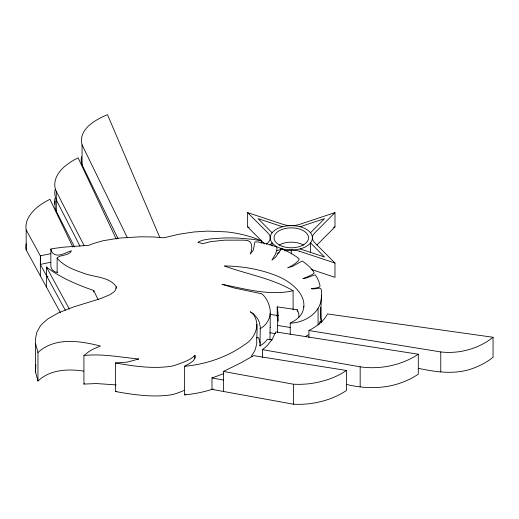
<?xml version="1.0" encoding="UTF-8"?>
<svg xmlns="http://www.w3.org/2000/svg" width="519" height="519" viewBox="0 0 519 519"><rect width="100%" height="100%" fill="white"/><g stroke="black" fill="none" stroke-linecap="round" stroke-linejoin="round"><path stroke-width="0.78" d="M83.682 371.117C68.067 368.704 49.986 369.476 37.958 381.069L35.558 372.136L35.37 339.556L36.771 332.368L40.19 326.211L42.532 323.48L48.228 318.653L58.53 312.795L73.536 306.963L100.861 298.516L109.963 294.649L114.083 291.775L115.393 290.218L116.256 286.799C109.198 276.134 92.927 277.444 82.093 272.657C73.088 269.582 63.234 265.67 57.135 258.086C59.73 254.427 68.897 256.243 71.499 250.813C65.809 252.286 58.167 258.066 52.88 253.201A16.387 9.459 0 0 1 51.777 251.91L50.856 249.036L52.951 248.575L63.312 247.193L88.976 245.299L93.264 243.56L102.905 240.777L118.961 238.104L140.428 236.787L154.143 236.995L163.719 237.819L179.165 234.179L193.788 231.993L207.542 231.104L226.427 231.883A81.983 47.333 0 0 1 261.511 240.907L261.518 243.288M74.528 246.934L56.286 211.376L55.098 207.743L54.722 198.543M256.853 338.654C256.788 329.695 259.137 317.764 250.333 311.77L253.428 313.736L257.139 318.095A55.52 32.055 0 0 1 259.189 321.949L260.304 326.821L259.954 345.907L260.259 344.681M308.928 337.538L308.928 330.525C316.207 326.542 323.707 321.611 327.502 313.95L493.05 337.272L493.05 357.267C487.717 361.665 481.541 364.941 475.151 367.51C457.044 375.127 436.881 372.305 418.295 368.289M321.423 295.901L320.651 316.83L320.554 307.339M256.853 324.369C256.801 333.01 251.436 340.756 244.112 345.031A120.363 69.494 0 0 1 234.886 350.896C219.446 359.615 202.086 364.695 184.459 366.31L184.459 394.875L186.016 394.109M55.066 189.513L54.722 192.834L55.098 196.318L56.286 199.951L79.958 246.09M54.722 204.259L55.066 200.937M35.792 364.396L35.558 372.136M293.105 309.817L293.105 290.776C269.439 296.005 245.234 288.914 222.022 284.315L234.283 288L261.823 293.806L264.761 296.68L267.058 300.365A76.656 44.258 0 0 1 269.718 307.644C271.904 315.961 267.538 324.888 259.954 328.767M269.958 339.621L270.107 327.191M277.393 332.413L277.393 325.4L278.061 319.23A162.862 94.023 0 0 0 277.762 310.518L277.198 306.865L297.244 309.739L298.561 313.022L298.879 315.247A30.589 17.659 0 0 1 298.717 317.492M290.225 334.262L290.225 323.155C304.355 322.85 320.878 312.976 321.358 297.523A108.996 62.929 0 0 0 321.345 292.924C322.623 284.47 315.643 290.212 311.348 288.668L316.739 287.915L319.821 286.871L319.983 285.398L318.854 281.583A114.868 66.315 0 0 0 317.498 278.405L315.208 274.785L306.197 278.002L302.908 278.58L304.666 277.95A72.089 41.624 0 0 0 307.235 276.932L312.496 274.415L314.209 272.916C311.692 267.947 306.69 264.275 302.253 260.973L292.346 266.442L287.675 267.81L291.821 265.702A56.597 32.678 0 0 0 294.734 263.827L297.958 261.245L299.262 259.247L297.724 257.567L292.541 254.219A107.913 62.299 0 0 0 287.85 251.663L282.79 249.334L281.253 249.165L275.459 257.288L271.917 260.149L275.472 254.148L276.789 250.126L276.977 247.861L276.095 246.739L269.718 244.637A101.99 58.881 0 0 0 264.366 243.255L257.962 241.945L254.913 241.945L253.278 250.281L250.177 254.07L251.384 250.865A47.553 27.455 0 0 0 251.786 247.946L251.391 244.164L250.21 241.938L247.868 240.654L244.079 240.161L224.532 240.161L210.442 241.672L202.592 243.748L200.704 243.087A23.063 13.319 0 0 0 199.588 242.795L197.979 242.49L199.004 241.588L203.344 240.057L210.169 238.915L223.566 238A121.842 70.344 0 0 1 238.701 238.124L253.266 239.389L261.518 240.907M310.505 232.784L324.518 218.655L300.04 226.745M116.146 384.903L96.236 383.541L83.929 384.086L83.929 355.521L88.82 351.655A72.783 42.02 0 0 1 92.499 349.443L100.368 346.024C80.062 340.847 54.832 336.87 37.958 352.498L37.958 381.069M83.929 384.086L84.37 383.58M184.459 366.31C188.391 363.942 196.305 361.062 194.923 355.307C190.441 359.991 183.973 362.003 178.069 364.267A89.125 51.452 0 0 1 172.412 366.057C153.656 369.152 134.077 366.278 115.51 362.963L115.51 391.534C134.077 394.842 153.656 397.723 172.412 394.622A89.125 51.452 0 0 0 178.069 392.831L184.654 390.301M266.299 244.319L267.999 242.613A16.621 9.595 0 0 0 267.999 233.037L247.628 212.608L247.628 226.894L264.606 243.917M269.964 245.098L272.112 242.866L272.112 246.038M316.875 245.052L334.982 226.894L334.982 212.608L314.611 233.037A16.621 9.595 0 0 0 314.611 242.613L334.982 263.042L334.982 277.328L311.141 269.4M493.05 337.272C478.524 348.885 459.192 354.081 440.767 351.94L308.928 330.525M262.471 357.416L262.471 349.624L263.821 348.567A66.581 38.438 0 0 0 267.324 345.479L272.469 338.913L275.725 331.92L418.295 354.224L418.295 374.225L414.026 376.898A75.008 43.304 0 0 1 405.715 380.972C387.083 389.107 365.953 389.198 346.433 384.404M184.472 394.92A84.513 48.792 0 0 0 211.966 389.373L293.391 404.204A54.437 31.432 0 0 0 310.362 403.587C323.103 401.829 335.754 397.762 346.433 390.47L346.433 370.475C335.754 377.761 323.103 381.835 310.362 383.593A54.437 31.432 0 0 1 293.391 384.203L223.404 371.474L223.404 391.469M418.295 354.224L414.026 356.903A75.008 43.304 0 0 1 405.715 360.977C391.423 366.998 375.516 369.061 360.167 366.823L262.471 349.624M308.351 334.839L305.983 336.215M290.225 323.155L294.202 320.93A37.79 21.817 0 0 0 301.967 313.268C309.979 296.608 291.548 281.862 277.762 276.257C260.921 269.355 242.613 266.13 224.448 265.975C247.252 274.415 271.937 278.152 293.105 290.776M223.404 371.474L240.732 362.898L253.596 355.625L346.433 370.475M223.306 373.758L211.986 377.968L211.986 389.393L213.328 388.952M303.368 306.988L303.959 306.774M334.982 212.608L299.599 224.37A16.621 9.595 0 0 1 283.017 224.37L247.628 212.608M333.445 227.406L334.982 226.894M277.062 250.696L282.576 248.906M277.01 253.278L279.261 252.526M50.57 253.726L48.001 254.226A163.18 94.211 0 0 0 44.517 254.952L40.463 255.861L40.463 264.431L44.517 263.522A163.187 94.211 0 0 1 48.001 262.796L50.57 262.296M57.726 272.248L55.416 272.125L52.88 270.341A16.387 9.459 0 0 1 51.777 269.05L50.843 266.656L50.856 249.036M83.929 355.521C102.327 353.491 120.616 357.351 138.865 358.973L127.161 362.119L115.51 362.963M115.51 391.534L116.82 391.521M270.139 314.443L277.198 315.435L277.762 319.088A162.83 94.01 0 0 1 277.963 321.216M278.697 315.649L277.6 315.494L277.6 320.826M320.152 321.488L321.988 321.748M256.464 337.473L258.605 337.811L260.279 343.273M272.086 339.919L267.402 339.186A33.112 19.119 0 0 1 259.993 345.926M277.393 325.4L290.381 327.508M269.958 332.763L275.531 333.665M252.721 356.475L251.326 356.229L254.122 351.921A68.365 39.47 0 0 0 255.627 348.424L256.795 343.098L256.633 338.868M211.986 377.968L223.404 380.044M282.576 226.745L258.099 218.655L272.112 232.784M300.04 248.906L324.518 256.996L310.505 242.866L310.505 252.39M247.628 226.894L249.165 227.406M299.599 251.28L334.982 263.042M98.059 299.567L93.718 290.51C77.084 284.697 60.489 277.782 46.412 267L46.412 286.994M46.412 275.57L48.02 276.796M72.848 247.012L49.973 199.315C40.69 203.87 31.438 210.331 27.248 220.134A54.437 31.432 0 0 0 26.184 229.936L40.346 255.886L40.346 275.887M46.412 267L69.39 309.116M40.346 264.456L65.31 310.213M26.229 243.761A54.287 31.341 0 0 0 25.982 248.192L26.184 249.931L60.496 312.808M116.275 239.136L78.11 157.821L73.471 160.287A75.021 43.317 0 0 0 66.419 165.087C58.478 170.913 51.589 181.436 56.286 191.381L84.026 245.455M159.865 237.637L107.478 114.66C95.405 119.779 78.019 129.212 82.067 144.846L127.174 237.404M81.593 156.777A41.079 23.718 0 0 0 81.295 161.5L82.067 164.847L118.085 238.753M320.47 316.811L321.391 322.267M37.958 352.498L35.558 343.572M320.703 307.28L321.319 322.124M440.767 351.94L440.767 371.941M360.167 366.823L360.167 386.824M318.076 308.591L318.076 324.952M297.244 309.739L297.244 311.303M293.391 384.203L293.391 404.204M291.308 250.002L291.308 253.966M277.198 306.865L277.198 316.96M270.217 313.145L270.217 327.424M194.923 355.307L194.923 358.48M116.256 286.799L116.256 288.382M93.712 290.51L93.718 292.106M82.067 144.846L82.067 164.847M57.135 258.086L57.135 272.371M56.286 191.381L56.286 211.376M26.184 229.936L26.184 249.931M320.106 321.482A38.127 22.012 0 0 1 318.861 324.511M284.483 250.846A16.621 9.595 0 0 1 299.593 251.28M279.118 245.072A17.244 9.952 0 0 1 303.498 245.072M280.279 248.205A21.091 12.177 0 0 0 312.386 238.15A21.091 12.177 0 0 0 281.253 227.121A21.091 12.177 0 0 0 280.279 248.205M282.686 246.447A17.244 9.952 0 0 0 308.546 237.825A17.244 9.952 0 0 0 282.686 229.203A17.244 9.952 0 0 0 282.686 246.447"/></g></svg>
